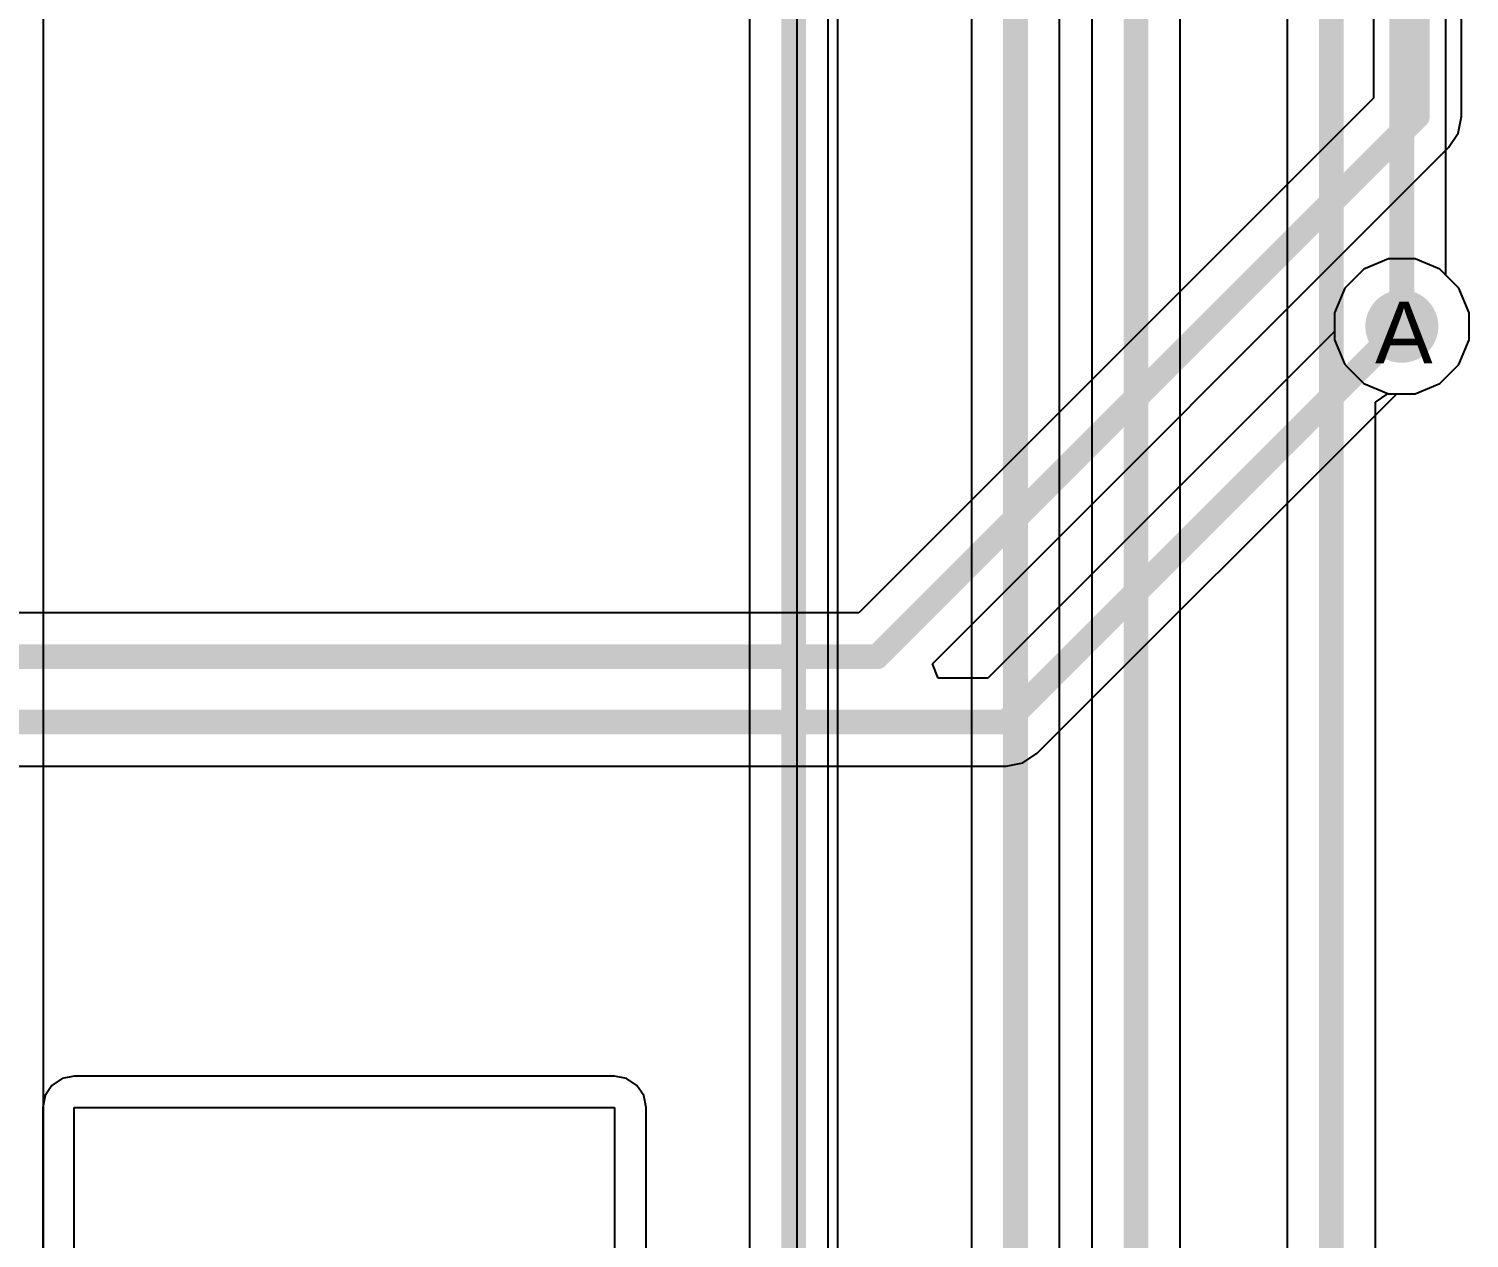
# Model space of a CAD drawing. Header units: inches. Extents: x 0 to 5271, y 0 to 5417.
# Drawn here: x 95.84 to 107.69, y 18.64 to 28.58 of the extents above; entities that cross this region are included whole.
import ezdxf

# ---------------------------------------------------------------- set-up
doc = ezdxf.new("R2010")
doc.units = ezdxf.units.IN
for name, color, linetype in [('Bottom Layer', 5, 'Continuous'), ('Drill Drawing', 1, 'Continuous'), ('L2_GND1', 16, 'Continuous'), ('L3_SIG1', 76, 'Continuous'), ('L4_PWR', 90, 'Continuous'), ('L5_GND2', 156, 'Continuous'), ('L6_SIG2', 130, 'Continuous'), ('L7_GND3', 216, 'Continuous'), ('Top Layer', 1, 'Continuous'), ('Via Holes', 16, 'Continuous')]:
    doc.layers.add(name, color=color, linetype=linetype)
doc.styles.add('Arial', font='', dxfattribs={"height": 0.2})
doc.styles.get('Arial').set_extended_font_data('Arial')

msp = doc.modelspace()

# ---------------------------------------------------------------- hatches: boundary and pattern name
at = {"layer": 'Bottom Layer'}
h = msp.add_hatch(color=5, dxfattribs=at)
edge = h.paths.add_edge_path()
edge.add_arc((107.13589952, 26.13701148), 0.2999994, 0, 360)
at = {"layer": 'L2_GND1'}
h = msp.add_hatch(color=16, dxfattribs=at)
edge = h.paths.add_edge_path()
edge.add_arc((107.13589952, 26.13701148), 0.2999994, 0, 360)
at = {"layer": 'L3_SIG1'}
h = msp.add_hatch(color=76, dxfattribs=at)
edge = h.paths.add_edge_path()
edge.add_arc((107.13589952, 26.13701148), 0.2999994, 0, 360)
at = {"layer": 'L4_PWR'}
h = msp.add_hatch(color=90, dxfattribs=at)
edge = h.paths.add_edge_path()
edge.add_arc((107.13589952, 26.13701148), 0.2999994, 0, 360)
at = {"layer": 'L5_GND2'}
h = msp.add_hatch(color=156, dxfattribs=at)
edge = h.paths.add_edge_path()
edge.add_arc((107.13589952, 26.13701148), 0.2999994, 0, 360)
at = {"layer": 'L6_SIG2'}
h = msp.add_hatch(color=130, dxfattribs=at)
edge = h.paths.add_edge_path()
edge.add_arc((107.13589952, 26.13701148), 0.2999994, 0, 360)
at = {"layer": 'L7_GND3'}
h = msp.add_hatch(color=216, dxfattribs=at)
edge = h.paths.add_edge_path()
edge.add_arc((107.13589952, 26.13701148), 0.2999994, 0, 360)
at = {"layer": 'Top Layer'}
h = msp.add_hatch(color=1, dxfattribs=at)
edge = h.paths.add_edge_path()
edge.add_arc((107.13589952, 26.13701148), 0.2999994, 0, 360)
at = {"layer": 'Via Holes'}
h = msp.add_hatch(color=7, dxfattribs=at)
edge = h.paths.add_edge_path()
edge.add_arc((107.13589952, 26.13701148), 0.1499997, 0, 360)

# ---------------------------------------------------------------- linework, layer by layer
at = {"layer": 'Bottom Layer'}
for p, q in [((107.02570162, 26.69101088), (106.82208506, 26.60667018)), ((107.24609742, 26.69101088), (107.02570162, 26.69101088)), ((107.44971398, 26.60667018), (107.24609742, 26.69101088)), ((106.82208506, 26.60667018), (106.66624082, 26.45082594)), ((107.60555822, 26.45082594), (107.44971398, 26.60667018)), ((106.66624082, 26.45082594), (106.58190012, 26.24720938)), ((107.68989892, 26.24720938), (107.60555822, 26.45082594)), ((106.58190012, 26.24720938), (106.58190012, 26.02681358)), ((107.68989892, 26.02681358), (107.68989892, 26.24720938)), ((106.58190012, 26.02681358), (106.66624082, 25.82319702)), ((107.60555822, 25.82319702), (107.68989892, 26.02681358)), ((106.66624082, 25.82319702), (106.82208506, 25.66735278)), ((107.44971398, 25.66735278), (107.60555822, 25.82319702)), ((106.82208506, 25.66735278), (107.02570162, 25.58301208)), ((107.24609742, 25.58301208), (107.44971398, 25.66735278)), ((107.02570162, 25.58301208), (107.24609742, 25.58301208))]:
    msp.add_line(p, q, dxfattribs=at)
at = {"layer": 'L2_GND1'}
for p, q in [((107.02570162, 26.69101088), (106.82208506, 26.60667018)), ((107.24609742, 26.69101088), (107.02570162, 26.69101088)), ((107.44971398, 26.60667018), (107.24609742, 26.69101088)), ((106.82208506, 26.60667018), (106.66624082, 26.45082594)), ((107.60555822, 26.45082594), (107.44971398, 26.60667018)), ((106.66624082, 26.45082594), (106.58190012, 26.24720938)), ((107.68989892, 26.24720938), (107.60555822, 26.45082594)), ((106.58190012, 26.24720938), (106.58190012, 26.02681358)), ((107.68989892, 26.02681358), (107.68989892, 26.24720938)), ((106.58190012, 26.02681358), (106.66624082, 25.82319702)), ((107.60555822, 25.82319702), (107.68989892, 26.02681358)), ((106.66624082, 25.82319702), (106.82208506, 25.66735278)), ((107.44971398, 25.66735278), (107.60555822, 25.82319702)), ((106.82208506, 25.66735278), (107.02570162, 25.58301208)), ((107.24609742, 25.58301208), (107.44971398, 25.66735278)), ((107.02570162, 25.58301208), (107.24609742, 25.58301208))]:
    msp.add_line(p, q, dxfattribs=at)
at = {"layer": 'L3_SIG1'}
for p, q in [((107.62676214, 27.86381778), (107.62676214, 72.52754608)), ((106.9016277, 40.03893694), (106.9016277, 28.01398512)), ((106.9016277, 28.01398512), (102.66900726, 23.78136722)), ((107.5991625, 27.72505758), (107.62676468, 27.86380508)), ((107.62676468, 27.86380508), (107.62676214, 27.86381778)), ((107.52056982, 27.60743017999999), (107.5991625, 27.72505758)), ((103.2741775, 23.36103786), (107.5205622, 27.6074251)), ((107.5205622, 27.6074251), (107.52056982, 27.60743017999999)), ((107.02570162, 26.69101088), (106.82208506, 26.60667018)), ((107.24609742, 26.69101088), (107.02570162, 26.69101088)), ((107.44971398, 26.60667018), (107.24609742, 26.69101088)), ((106.82208506, 26.60667018), (106.66624082, 26.45082594)), ((107.60555822, 26.45082594), (107.44971398, 26.60667018)), ((106.66624082, 26.45082594), (106.58190012, 26.24720938)), ((107.68989892, 26.24720938), (107.60555822, 26.45082594)), ((106.58190012, 26.24720938), (106.58190012, 26.09578474)), ((107.68989892, 26.02681358), (107.68989892, 26.24720938)), ((106.58190012, 26.09578474), (103.72981794, 23.2437051)), ((107.60555822, 25.82319702), (107.68989892, 26.02681358)), ((107.44971398, 25.66735278), (107.60555822, 25.82319702)), ((107.24609742, 25.58301208), (107.44971398, 25.66735278)), ((104.13637542, 22.62476298), (107.09462198, 25.58301208)), ((107.09462198, 25.58301208), (107.24609742, 25.58301208)), ((102.66900726, 23.78136722), (89.40577241999999, 23.78136722)), ((103.3227804, 23.2437051), (103.2741775, 23.36103786)), ((103.72981794, 23.2437051), (103.3227804, 23.2437051)), ((86.70515551999999, 22.51857066), (103.87998782, 22.51857066)), ((103.87998782, 22.51857066), (103.88000052, 22.51856812)), ((103.88000052, 22.51856812), (104.01874802, 22.5461703)), ((104.01874802, 22.5461703), (104.13637542, 22.62476298))]:
    msp.add_line(p, q, dxfattribs=at)
for points in [[(107.26419492, 27.86380508, 0.2032, 0.2032, 0), (107.26419492, 74.19340507999999, 0.2032, 0.2032, 0)], [(102.81918984, 23.4188, 0.2032, 0.2032, 0), (107.26419492, 27.86380508, 0.2032, 0.2032, 0)], [(103.88000052, 22.88113788, 0.2032, 0.2032, 0), (107.13587412, 26.13701148, 0.2032, 0.2032, 0)], [(107.13587412, 26.13701148, 0.2032, 0.2032, 0), (107.13589952, 26.13701148, 0.2032, 0.2032, 0)], [(83.34474822, 23.4188, 0.2032, 0.2032, 0), (102.81918984, 23.4188, 0.2032, 0.2032, 0)], [(85.78554851999999, 22.88113788, 0.2032, 0.2032, 0), (103.88000052, 22.88113788, 0.2032, 0.2032, 0)]]:
    msp.add_lwpolyline(points, format="xyseb", dxfattribs=at)
for points in [[(107.21339492, 27.86380508, 0.1016, 0.1016, 1), (107.31499492, 27.86380508, 0.1016, 0.1016, 1)], [(107.21339492, 27.86380508, 0.1016, 0.1016, 1), (107.31499492, 27.86380508, 0.1016, 0.1016, 1)], [(107.08507412, 26.13701148, 0.1016, 0.1016, 1), (107.18667412, 26.13701148, 0.1016, 0.1016, 1)], [(107.08507412, 26.13701148, 0.1016, 0.1016, 1), (107.18667412, 26.13701148, 0.1016, 0.1016, 1)], [(107.08509952, 26.13701148, 0.1016, 0.1016, 1), (107.18669952, 26.13701148, 0.1016, 0.1016, 1)], [(102.76838984, 23.4188, 0.1016, 0.1016, 1), (102.86998984, 23.4188, 0.1016, 0.1016, 1)], [(102.76838984, 23.4188, 0.1016, 0.1016, 1), (102.86998984, 23.4188, 0.1016, 0.1016, 1)], [(103.82920052, 22.88113788, 0.1016, 0.1016, 1), (103.93080052, 22.88113788, 0.1016, 0.1016, 1)], [(103.82920052, 22.88113788, 0.1016, 0.1016, 1), (103.93080052, 22.88113788, 0.1016, 0.1016, 1)]]:
    msp.add_lwpolyline(points, format="xyseb", close=True, dxfattribs=at)
at = {"layer": 'L4_PWR'}
for p, q in [((102.15852822, 58.24209332), (102.15852822, 16.15450414)), ((102.41750408, 16.15450414), (102.41750408, 58.24209332)), ((95.96119999999999, 20.3304648), (95.96119999999999, 45.69459999999999)), ((107.02570162, 26.69101088), (106.82208506, 26.60667018)), ((107.24609742, 26.69101088), (107.02570162, 26.69101088)), ((107.44971398, 26.60667018), (107.24609742, 26.69101088)), ((106.82208506, 26.60667018), (106.66624082, 26.45082594)), ((107.60555822, 26.45082594), (107.44971398, 26.60667018)), ((106.66624082, 26.45082594), (106.58190012, 26.24720938)), ((107.68989892, 26.24720938), (107.60555822, 26.45082594)), ((106.58190012, 26.24720938), (106.58190012, 26.02681358)), ((107.68989892, 26.02681358), (107.68989892, 26.24720938)), ((106.58190012, 26.02681358), (106.66624082, 25.82319702)), ((107.60555822, 25.82319702), (107.68989892, 26.02681358)), ((106.66624082, 25.82319702), (106.82208506, 25.66735278)), ((107.44971398, 25.66735278), (107.60555822, 25.82319702)), ((106.82208506, 25.66735278), (107.02570162, 25.58301208)), ((107.24609742, 25.58301208), (107.44971398, 25.66735278)), ((107.02570162, 25.58301208), (107.24609742, 25.58301208)), ((95.96119999999999, 16.15450668), (95.96119999999999, 20.3304648))]:
    msp.add_line(p, q, dxfattribs=at)
at = {"layer": 'L5_GND2'}
for p, q in [((107.02570162, 26.69101088), (106.82208506, 26.60667018)), ((107.24609742, 26.69101088), (107.02570162, 26.69101088)), ((107.44971398, 26.60667018), (107.24609742, 26.69101088)), ((106.82208506, 26.60667018), (106.66624082, 26.45082594)), ((107.60555822, 26.45082594), (107.44971398, 26.60667018)), ((106.66624082, 26.45082594), (106.58190012, 26.24720938)), ((107.68989892, 26.24720938), (107.60555822, 26.45082594)), ((106.58190012, 26.24720938), (106.58190012, 26.02681358)), ((107.68989892, 26.02681358), (107.68989892, 26.24720938)), ((106.58190012, 26.02681358), (106.66624082, 25.82319702)), ((107.60555822, 25.82319702), (107.68989892, 26.02681358)), ((106.66624082, 25.82319702), (106.82208506, 25.66735278)), ((107.44971398, 25.66735278), (107.60555822, 25.82319702)), ((106.82208506, 25.66735278), (107.02570162, 25.58301208)), ((107.24609742, 25.58301208), (107.44971398, 25.66735278)), ((107.02570162, 25.58301208), (107.24609742, 25.58301208))]:
    msp.add_line(p, q, dxfattribs=at)
at = {"layer": 'L6_SIG2'}
for p, q in [((105.31195854, 16.439261), (105.31195854, 32.18688254)), ((104.5868241, 32.0367152), (104.5868241, 13.22947062)), ((102.49596722, 16.046577), (102.49596722, 31.2165873)), ((101.77083278, 31.06641996), (101.77083278, 13.4047992)), ((107.02570162, 26.69101088), (106.82208506, 26.60667018)), ((107.24609742, 26.69101088), (107.02570162, 26.69101088)), ((107.44971398, 26.60667018), (107.24609742, 26.69101088)), ((106.82208506, 26.60667018), (106.66624082, 26.45082594)), ((107.60555822, 26.45082594), (107.44971398, 26.60667018)), ((106.66624082, 26.45082594), (106.58190012, 26.24720938)), ((107.68989892, 26.24720938), (107.60555822, 26.45082594)), ((106.58190012, 26.24720938), (106.58190012, 26.02681358)), ((107.68989892, 26.02681358), (107.68989892, 26.24720938)), ((106.58190012, 26.02681358), (106.66624082, 25.82319702)), ((107.60555822, 25.82319702), (107.68989892, 26.02681358)), ((106.66624082, 25.82319702), (106.82208506, 25.66735278)), ((107.44971398, 25.66735278), (107.60555822, 25.82319702)), ((106.82208506, 25.66735278), (107.02570162, 25.58301208)), ((107.24609742, 25.58301208), (107.44971398, 25.66735278)), ((107.02570162, 25.58301208), (107.24609742, 25.58301208)), ((96.11609427999998, 19.94966292), (96.03207615999999, 19.89352384)), ((96.2152, 19.96937586), (96.11609427999998, 19.94966292)), ((100.6602, 19.96937586), (96.2152, 19.96937586)), ((100.75930572, 19.94966292), (100.6602, 19.96937586)), ((100.84332384, 19.89352384), (100.75930572, 19.94966292)), ((95.97593708, 19.80950572), (95.95622413999999, 19.7104)), ((96.03207615999999, 19.89352384), (95.97593708, 19.80950572)), ((100.89946292, 19.80950572), (100.84332384, 19.89352384)), ((100.91917586, 19.7104), (100.89946292, 19.80950572)), ((95.95622413999999, 19.7104), (95.95622413999999, 11.77802572)), ((96.2152, 11.77802572), (96.2152, 19.7104)), ((96.2152, 19.7104), (100.6602, 19.7104)), ((100.6602, 19.7104), (100.6602, 13.1711319)), ((100.91917586, 13.1711319), (100.91917586, 19.7104))]:
    msp.add_line(p, q, dxfattribs=at)
for points in [[(104.94939132, 12.80856468, 0.2032, 0.2032, 0), (104.94939132, 32.18689524, 0.2032, 0.2032, 0)], [(102.1334, 13.25461916, 0.2032, 0.2032, 0), (102.1334, 31.2166, 0.2032, 0.2032, 0)]]:
    msp.add_lwpolyline(points, format="xyseb", dxfattribs=at)
at = {"layer": 'L7_GND3'}
for p, q in [((107.02570162, 26.69101088), (106.82208506, 26.60667018)), ((107.24609742, 26.69101088), (107.02570162, 26.69101088)), ((107.44971398, 26.60667018), (107.24609742, 26.69101088)), ((106.82208506, 26.60667018), (106.66624082, 26.45082594)), ((107.60555822, 26.45082594), (107.44971398, 26.60667018)), ((106.66624082, 26.45082594), (106.58190012, 26.24720938)), ((107.68989892, 26.24720938), (107.60555822, 26.45082594)), ((106.58190012, 26.24720938), (106.58190012, 26.02681358)), ((107.68989892, 26.02681358), (107.68989892, 26.24720938)), ((106.58190012, 26.02681358), (106.66624082, 25.82319702)), ((107.60555822, 25.82319702), (107.68989892, 26.02681358)), ((106.66624082, 25.82319702), (106.82208506, 25.66735278)), ((107.44971398, 25.66735278), (107.60555822, 25.82319702)), ((106.82208506, 25.66735278), (107.02570162, 25.58301208)), ((107.24609742, 25.58301208), (107.44971398, 25.66735278)), ((107.02570162, 25.58301208), (107.24609742, 25.58301208))]:
    msp.add_line(p, q, dxfattribs=at)
at = {"layer": 'Top Layer'}
for p, q in [((103.5953605, 38.53901613999999), (103.5953605, 17.33978498)), ((104.32049494, 17.48995486), (104.32049494, 38.2873885)), ((107.49844134, 26.55794282), (107.49844134, 36.79768358)), ((106.1939329, 36.5798862), (106.1939329, 17.49711258)), ((107.60555822, 26.45082594), (107.49844134, 26.55794282)), ((107.68989892, 26.24720938), (107.60555822, 26.45082594)), ((107.68989892, 26.02681358), (107.68989892, 26.24720938)), ((107.60555822, 25.82319702), (107.68989892, 26.02681358)), ((107.44971398, 25.66735278), (107.60555822, 25.82319702)), ((107.24609742, 25.58301208), (107.44971398, 25.66735278)), ((106.91906734, 25.51288268), (107.0246653, 25.58344134)), ((106.91906734, 17.64728246), (106.91906734, 25.51288268)), ((107.0246653, 25.58344134), (107.02570162, 25.58301208)), ((107.02570162, 25.58301208), (107.24609742, 25.58301208))]:
    msp.add_line(p, q, dxfattribs=at)
for points in [[(103.95792772, 17.33977228, 0.2032, 0.2032, 0), (103.95792772, 38.68919872, 0.2032, 0.2032, 0)], [(107.13587412, 26.13703688, 0.2032, 0.2032, 0), (107.13587412, 36.79769628, 0.2032, 0.2032, 0)], [(106.55650012, 17.49709988, 0.2032, 0.2032, 0), (106.55650012, 36.73006624, 0.2032, 0.2032, 0)], [(107.13587412, 26.13703688, 0.2032, 0.2032, 0), (107.13589952, 26.13701148, 0.2032, 0.2032, 0)]]:
    msp.add_lwpolyline(points, format="xyseb", dxfattribs=at)
for points in [[(107.08507412, 26.13703688, 0.1016, 0.1016, 1), (107.18667412, 26.13703688, 0.1016, 0.1016, 1)], [(107.08507412, 26.13703688, 0.1016, 0.1016, 1), (107.18667412, 26.13703688, 0.1016, 0.1016, 1)], [(107.08509952, 26.13701148, 0.1016, 0.1016, 1), (107.18669952, 26.13701148, 0.1016, 0.1016, 1)]]:
    msp.add_lwpolyline(points, format="xyseb", close=True, dxfattribs=at)

# ---------------------------------------------------------------- texts
at = {"layer": 'Drill Drawing', "style": 'Arial'}
msp.add_text('A', height=0.508, dxfattribs=at).set_placement((106.91582122, 25.8322953))

doc.saveas('drawing.dxf')
